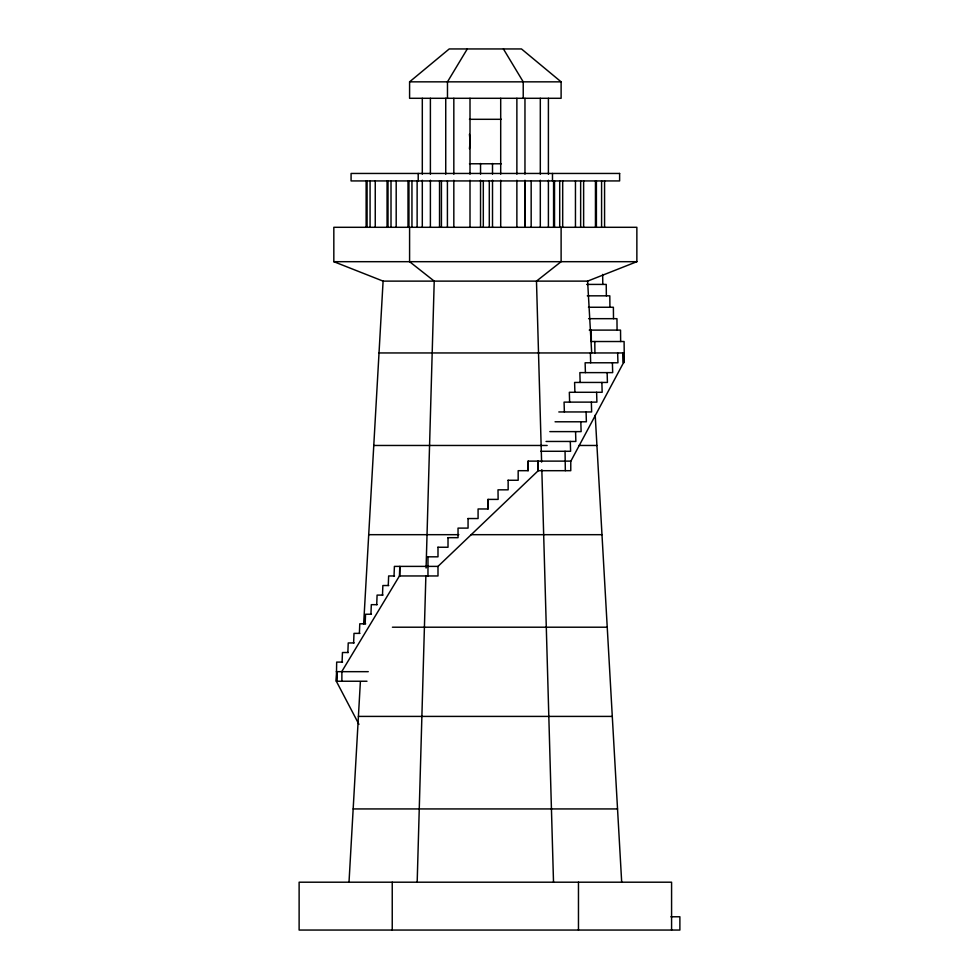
<?xml version="1.0" encoding="UTF-8"?>
<svg xmlns="http://www.w3.org/2000/svg" width="979" height="979" viewBox="0 0 979 979"><rect width="100%" height="100%" fill="white"/><g stroke="black" fill="none" stroke-linecap="round" stroke-linejoin="round"><path stroke-width="1.47" d="M417.176 882.201L425.877 575.64M426.085 568.053L434.223 281.12L409.589 261.687L409.589 227.299M358.938 724.362L336.335 681.237L336.678 662.098L342.577 662.098M342.087 662.098L342.454 652.516L348.353 652.516M347.863 652.516L348.23 642.946L354.129 642.946M353.627 642.946L353.994 633.376L359.905 633.376M359.403 633.376L359.77 623.807L365.669 623.807M365.179 623.807L365.546 614.237L371.445 614.237M370.943 614.237L371.31 604.667L377.221 604.667M376.719 604.667L377.086 595.097L382.997 595.097M382.495 595.097L382.862 585.528L388.761 585.528M388.271 585.528L388.639 575.958L394.537 575.958M394.035 575.958L394.402 566.388L437.992 566.388L538.23 470.691L538.217 461.121M341.72 671.667L399.444 575.958L399.811 566.388L399.811 575.958M349.013 882.201L360.382 681.641M363.637 624.174L383.095 281.12L333.827 261.687L333.827 227.299L636.864 227.299L636.864 261.687L587.608 281.12L383.095 281.12M467.289 48.95L447.476 81.844L447.476 98.292M409.589 81.844L449.226 48.95L521.477 48.95L561.114 81.844L561.114 98.292L409.589 98.292L409.589 81.844L561.114 81.844M469.455 119.303L501.358 119.303M469.467 163.774L501.37 163.774M333.827 261.687L636.864 261.687M586.666 284.412L606.234 284.412L606.356 295.829M587.302 295.829L609.807 295.829L609.929 307.259M588.465 307.259L613.38 307.259L613.503 318.677M588.587 318.677L616.954 318.677L617.076 330.107M589.236 330.107L620.527 330.107L620.649 341.524M379.02 352.954L624.223 352.954L624.223 362.524L623.207 362.524L623.207 352.954L623.488 362.781L570.879 461.121L528.073 461.121L528.085 470.691M558.813 411.951L591.634 411.951L591.353 402.124M555.069 421.79L586.372 421.79L586.091 411.951M549.819 431.617L581.122 431.617L580.828 421.79M546.062 441.456L575.86 441.456L575.566 431.617M373.782 445.469L547.163 445.469M578.834 445.469L596.921 445.469M540.812 451.282L570.598 451.282L570.304 441.456M508.028 480.261L518.172 480.261L518.172 470.691L528.195 470.691L528.195 461.121M467.938 518.54L478.082 518.54L478.082 508.97L488.105 508.97L488.105 499.4M368.716 534.681L458.845 534.681M470.96 534.681L601.987 534.681M447.892 537.679L458.037 537.679L458.037 528.109L468.06 528.109L468.06 518.54M437.87 547.249L448.015 547.249L448.015 537.679M427.847 556.818L437.992 556.818L437.992 547.249M399.444 575.958L437.992 575.958L437.992 566.388M392.42 627.209L607.225 627.209M336.311 671.667L368.275 671.667M366.978 681.237L336.311 681.237L336.886 671.667L336.886 681.237M358.412 716.408L612.291 716.408M353.162 808.935L617.529 808.935M670.884 916.772L679.879 916.772L679.879 930.05L299.121 930.05L299.121 882.201L671.582 882.201L671.582 930.05M503.414 48.95L523.227 81.844L523.227 98.292M587.608 281.12L591.683 352.954M595.208 415.133L621.689 882.201M617.651 352.954L617.945 362.781L585.124 362.781L585.405 372.62M612.401 362.781L612.683 372.62L579.862 372.62L580.143 382.446M607.139 372.62L607.421 382.446L574.6 382.446L574.893 392.285M601.877 382.446L602.158 392.285L569.337 392.285L569.631 402.124M596.615 392.285L596.896 402.124L564.075 402.124L564.369 411.951M590.386 352.954L590.667 362.781M565.054 451.282L565.336 470.691M541.607 462.1L536.48 281.12L561.114 261.687L561.114 227.299M541.828 469.663L553.514 882.201M624.223 352.954L624.1 341.524L591.34 341.524L591.218 330.107M602.672 274.414L602.783 284.412M594.791 341.524L594.914 352.954M508.15 480.261L508.15 489.83L498.005 489.83L498.127 499.4L487.983 499.4L487.983 508.97M427.97 556.818L427.97 575.958M604.569 180.931L604.569 227.299M601.583 180.931L601.583 227.299M596.395 180.931L596.395 227.299M595.452 180.931L595.452 227.299M583.631 180.931L583.631 227.299M580.645 180.931L580.645 227.299M578.467 882.201L578.467 930.05M575.456 180.931L575.456 227.299M570.769 461.121L570.769 470.691L538.107 470.691L538.107 461.121M562.692 180.931L562.692 227.299M559.707 180.931L559.707 227.299M554.518 180.931L554.518 227.299M553.576 180.931L553.576 227.299M552.486 173.454L552.486 180.931M548.399 98.292L548.399 174.176M548.399 180.246L548.399 227.299M540.31 98.292L540.31 174.176M540.31 180.246L540.31 227.299M531.169 180.931L531.169 227.299M525.185 180.931L525.185 227.299M524.964 98.292L524.964 174.176M524.964 180.246L524.964 227.299M516.875 98.292L516.875 174.176M516.875 180.246L516.875 227.299M500.697 98.292L500.697 174.176M500.697 180.246L500.697 227.299M492.51 163.493L492.51 174.127M492.51 180.197L492.51 227.299M489.292 180.931L489.292 227.299M483.308 180.931L483.308 227.299M480.542 163.493L480.542 174.127M480.542 180.197L480.542 227.299M470.006 98.292L470.006 174.176M470.006 180.246L470.006 227.299M453.828 98.292L453.828 174.176M453.828 180.246L453.828 227.299M447.415 180.931L447.415 227.299M445.739 98.292L445.739 174.176M441.431 180.931L441.431 227.299M439.534 180.931L439.534 227.299M430.393 98.292L430.393 174.176M430.393 180.246L430.393 227.299M422.304 98.292L422.304 174.176M422.304 180.246L422.304 227.299M418.217 173.454L418.217 180.931M417.127 180.931L417.127 227.299M411.951 180.931L411.951 227.299M408.953 180.931L408.953 227.299M408.01 180.931L408.01 227.299M396.189 180.931L396.189 227.299M392.236 882.201L392.236 930.05M391.013 180.931L391.013 227.299M388.014 180.931L388.014 227.299M387.072 180.931L387.072 227.299M375.251 180.931L375.251 227.299M370.074 180.931L370.074 227.299M367.076 180.931L367.076 227.299M366.134 180.931L366.134 227.299M341.879 671.667L341.879 681.237M469.43 134.307A22.431 8.444 -90 0 1 469.43 148.735M619.621 173.454L351.082 173.454L351.082 180.931L619.621 180.931L619.621 173.454"/></g></svg>
